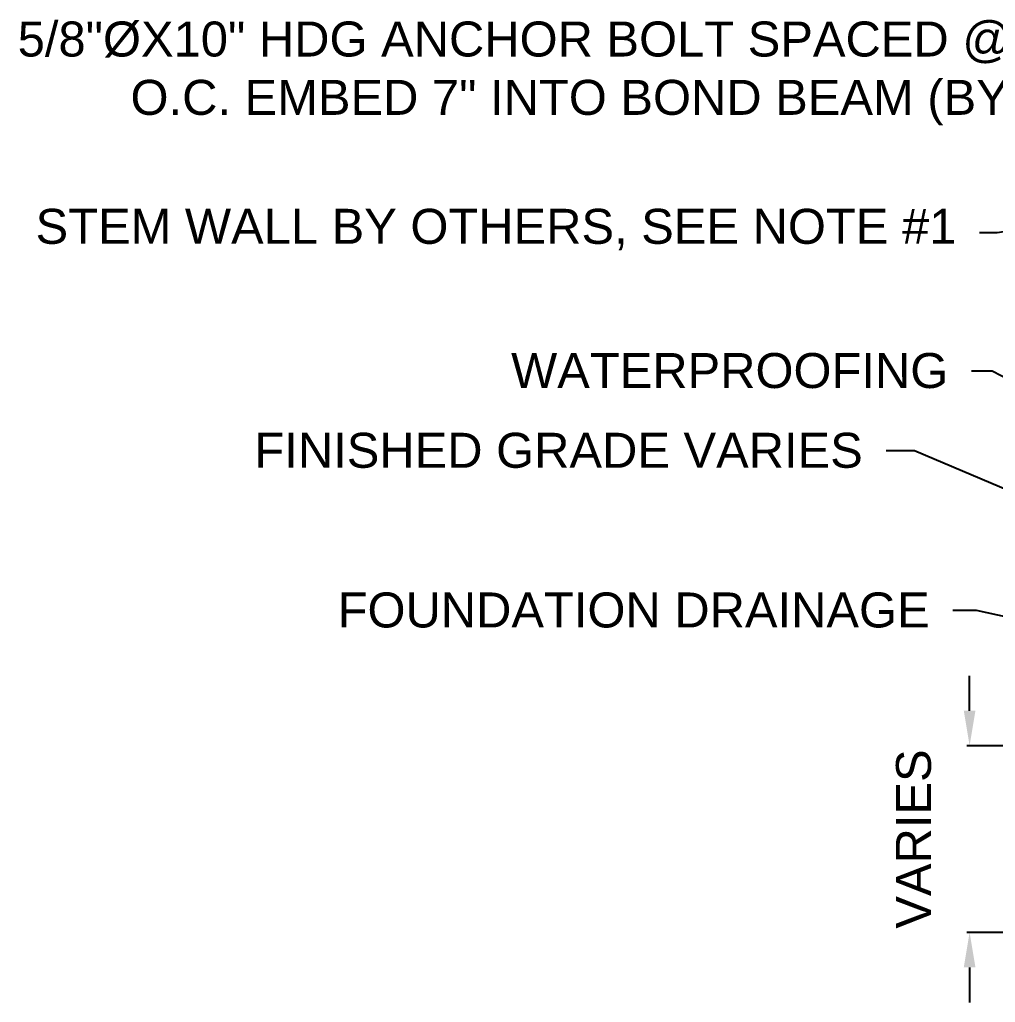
# Model space of a CAD drawing. Header units: inches. Extents: x -1316 to 22433, y -200 to 8737.
# Drawn here: x -52.2 to 10.6, y -173.6 to -110.5 of the extents above; entities that cross this region are included whole.
import ezdxf

# ---------------------------------------------------------------- set-up
doc = ezdxf.new("R2010")
doc.units = ezdxf.units.IN
doc.header["$LTSCALE"] = 10
doc.header["$MEASUREMENT"] = 0
doc.header["$PDMODE"] = 34
doc.header["$PDSIZE"] = 18
doc.layers.get('DefPoints').update_dxf_attribs({"linetype": 'CONTINUOUS'})
doc.layers.add('S-DIMS', color=4, linetype='CONTINUOUS')
doc.layers.add('S-TXT', color=222, linetype='CONTINUOUS')
doc.styles.add('style1', font='arial.ttf')
doc.dimstyles.new('1-2', dxfattribs={"dimtxt": 2.25, "dimasz": 2.25, "dimexe": 0.18, "dimexo": 1.5, "dimgap": 1.5, "dimtad": 0, "dimdec": 4, "dimrnd": 0.0625, "dimzin": 0, "dimdsep": 46, "dimlunit": 4, "dimtxsty": 'style1', "dimcen": 0.09, "dimazin": 0, "dimtfac": 1, "dimtdec": 4, "dimtofl": 0, "dimtmove": 0, "dimatfit": 0, "dimfxl": 1, "dimtolj": 1, "dimtzin": 0, "dimarcsym": 0})

# ---------------------------------------------------------------- blocks, each defined once
blk = doc.blocks.new('*D679')
at = {"layer": 'DefPoints', "color": 0, "transparency": 16777216}
for p in [(26.503, -157.146, -0.016), (8.898, -169.146), (26.503, -169.146, -0.016)]:
    blk.add_point(p, dxfattribs=at)
at = {"layer": 'S-DIMS', "color": 0, "lineweight": -2, "transparency": 16777216}
for p, q in [((8.898, -154.896), (8.898, -152.646)), ((25.003, -157.146), (8.718, -157.146)), ((25.003, -169.146), (8.718, -169.146)), ((8.898, -171.396), (8.898, -173.646))]:
    blk.add_line(p, q, dxfattribs=at)
at = {"layer": 'S-DIMS', "color": 0, "transparency": 16777216}
for points in [[(8.523, -154.896), (9.273, -154.896), (8.898, -157.146)], [(8.523, -171.396), (9.273, -171.396), (8.898, -169.146)]]:
    blk.add_solid(points, dxfattribs=at)
at = {"layer": 'S-DIMS', "color": 0, "transparency": 16777216, "insert": (5.305, -163.146), "char_height": 2.25, "attachment_point": 5, "rotation": 90, "style": 'style1'}
blk.add_mtext('\\A1;VARIES', dxfattribs=at)

msp = doc.modelspace()

# ---------------------------------------------------------------- texts
at = {"layer": 'S-TXT', "char_height": 2.25, "attachment_point": 9, "style": 'style1'}
for s, insert in [('5/8"%%CX10" HDG ANCHOR BOLT SPACED @ 3\'-6" MAX \\PO.C. EMBED 7" INTO BOND BEAM (BY OTHERS)', (26.43242, -117.26416)), ('\\A1;STEM WALL BY OTHERS, SEE NOTE #1', (8.04292, -125.29746)), ('\\A1;WATERPROOFING', (7.52481, -134.18258)), ('\\A1;FINISHED GRADE VARIES', (2.02912, -139.30969, -0.01563)), ('\\A1;FOUNDATION DRAINAGE', (6.32615, -149.57581))]:
    msp.add_mtext(s, dxfattribs=dict(at, insert=insert))

# ---------------------------------------------------------------- dimensions: what is measured, and where the dimension line sits
at = {"layer": 'S-DIMS'}
dim = msp.add_linear_dim(base=(8.89801, -169.14582, 0.01563), p1=(26.50265, -157.14582), p2=(26.50265, -169.14582), angle=90, text='VARIES', dimstyle='1-2', override={"dimtmove": 2}, dxfattribs=at)
dim.commit()
dim.dimension.update_dxf_attribs({"geometry": '*D679', "text_midpoint": (5.30464, -163.14582, 0.01563)})

# ---------------------------------------------------------------- leaders
at = {"layer": 'S-TXT', "annotation_type": 0, "has_hookline": 1, "hookline_direction": 1}
for points, text_width in [([(36.99329, -115.20832), (28.8311, -116.13916), (27.93242, -116.13916)], 78.6042), ([(34.87446, -120.41841), (10.67817, -124.17246), (9.54292, -124.17246)], 58.49386), ([(34.69015, -145.92047), (10.34004, -133.05758), (9.02481, -133.05758)], 27.87943), ([(14.08833, -141.88153, -0.01563), (5.34737, -138.18469, -0.01563), (3.52912, -138.18469, -0.01563)], 38.70123), ([(28.03228, -152.54489), (9.34372, -148.45081), (7.82615, -148.45081)], 37.64376)]:
    msp.add_leader(points, dimstyle='1-2', override={"dimgap": 1.5, "dimtad": 0}, dxfattribs=dict(at, text_width=text_width))

doc.saveas('drawing.dxf')
